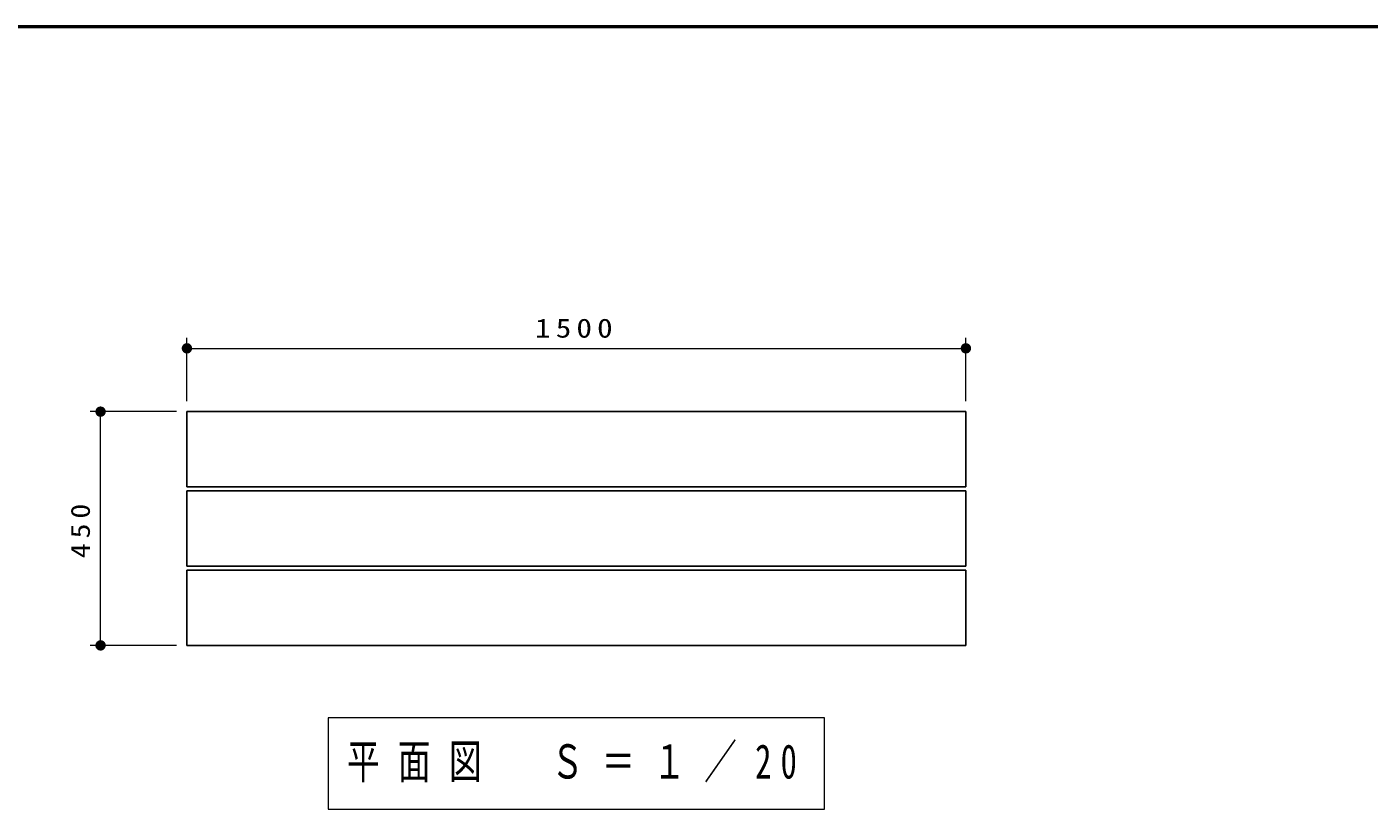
# Model space of a CAD drawing. Units: millimetres on the paper, scale 1:20. Extents: x -767 to 0, y -77 to 257.
# Drawn here: x -300.3 to -171, y 181.7 to 257 of the extents above; entities that cross this region are included whole.
import ezdxf

# ---------------------------------------------------------------- set-up
doc = ezdxf.new("R2010")
doc.units = ezdxf.units.MM
doc.layers.add('LY_1', color=7, linetype='Continuous', lineweight=25)
doc.layers.add('LY_3', color=7, linetype='Continuous', lineweight=13)
doc.styles.add('ＭＳ ゴシック', font='')
doc.styles.get('ＭＳ ゴシック').set_extended_font_data('MS Gothic')

# ---------------------------------------------------------------- blocks, each defined once
blk = doc.blocks.new('filled_dot')
at = {"color": 0, "linetype": 'Continuous', "lineweight": -2, "const_width": 1.25}
blk.add_lwpolyline([(-0.625, 0, 1), (0.625, 0, 1)], format="xyb", close=True, dxfattribs=at)

msp = doc.modelspace()

# ---------------------------------------------------------------- linework, layer by layer
at = {"layer": 'LY_1', "lineweight": 13}
for p, q in [((-284.857, 220.962), (-284.857, 227.057)), ((-209.857, 220.962), (-209.857, 227.057)), ((-284.857, 226.057), (-209.857, 226.057)), ((-285.857, 219.962), (-294.174, 219.962)), ((-293.174, 197.462), (-293.174, 219.962)), ((-285.857, 197.462), (-294.174, 197.462)), ((-271.257, 190.503), (-271.257, 181.703)), ((-223.457, 190.503), (-271.257, 190.503)), ((-223.457, 181.703), (-223.457, 190.503)), ((-271.257, 181.703), (-223.457, 181.703))]:
    msp.add_line(p, q, dxfattribs=at)
at = {"layer": 'LY_1'}
for p, q in [((-284.857, 219.962), (-284.857, 212.712)), ((-284.857, 219.962), (-209.857, 219.962)), ((-209.857, 219.962), (-209.857, 212.712)), ((-284.857, 212.712), (-209.857, 212.712)), ((-284.857, 212.337), (-209.857, 212.337)), ((-284.857, 212.337), (-284.857, 205.087)), ((-209.857, 212.337), (-209.857, 205.087)), ((-284.857, 205.087), (-209.857, 205.087)), ((-284.857, 204.712), (-209.857, 204.712)), ((-284.857, 204.712), (-284.857, 197.462)), ((-209.857, 204.712), (-209.857, 197.462)), ((-284.857, 197.462), (-209.857, 197.462))]:
    msp.add_line(p, q, dxfattribs=at)
at = {"layer": 'LY_3', "lineweight": 50}
msp.add_line((0, 257), (-365, 257), dxfattribs=at)

# ---------------------------------------------------------------- block references
at = {"layer": 'LY_1', "lineweight": 13, "xscale": 0.4, "yscale": 0.4}
msp.add_blockref('filled_dot', (-284.857, 226.057), dxfattribs=at)
for p, rotation in [((-209.857, 226.057), 180), ((-293.174, 219.962), 270), ((-293.174, 197.462), 90)]:
    msp.add_blockref('filled_dot', p, dxfattribs=dict(at, rotation=rotation))

# ---------------------------------------------------------------- texts
at = {"layer": 'LY_1', "style": 'ＭＳ ゴシック'}
for s, insert, char_height, attachment_point in [('\\T1.33;\\W1.2;1500', (-247.357, 227.057), 1.833, 8), ('\\T1.56;\\W0.7;平面図\u3000Ｓ＝１／20', (-247.357, 186.103), 3.299, 5)]:
    msp.add_mtext(s, dxfattribs=dict(at, insert=insert, char_height=char_height, attachment_point=attachment_point))
at = {"layer": 'LY_1', "insert": (-294.174, 208.712), "char_height": 1.833, "attachment_point": 8, "rotation": 90, "style": 'ＭＳ ゴシック'}
msp.add_mtext('\\T1.33;\\W1.15;450', dxfattribs=at)

doc.saveas('drawing.dxf')
